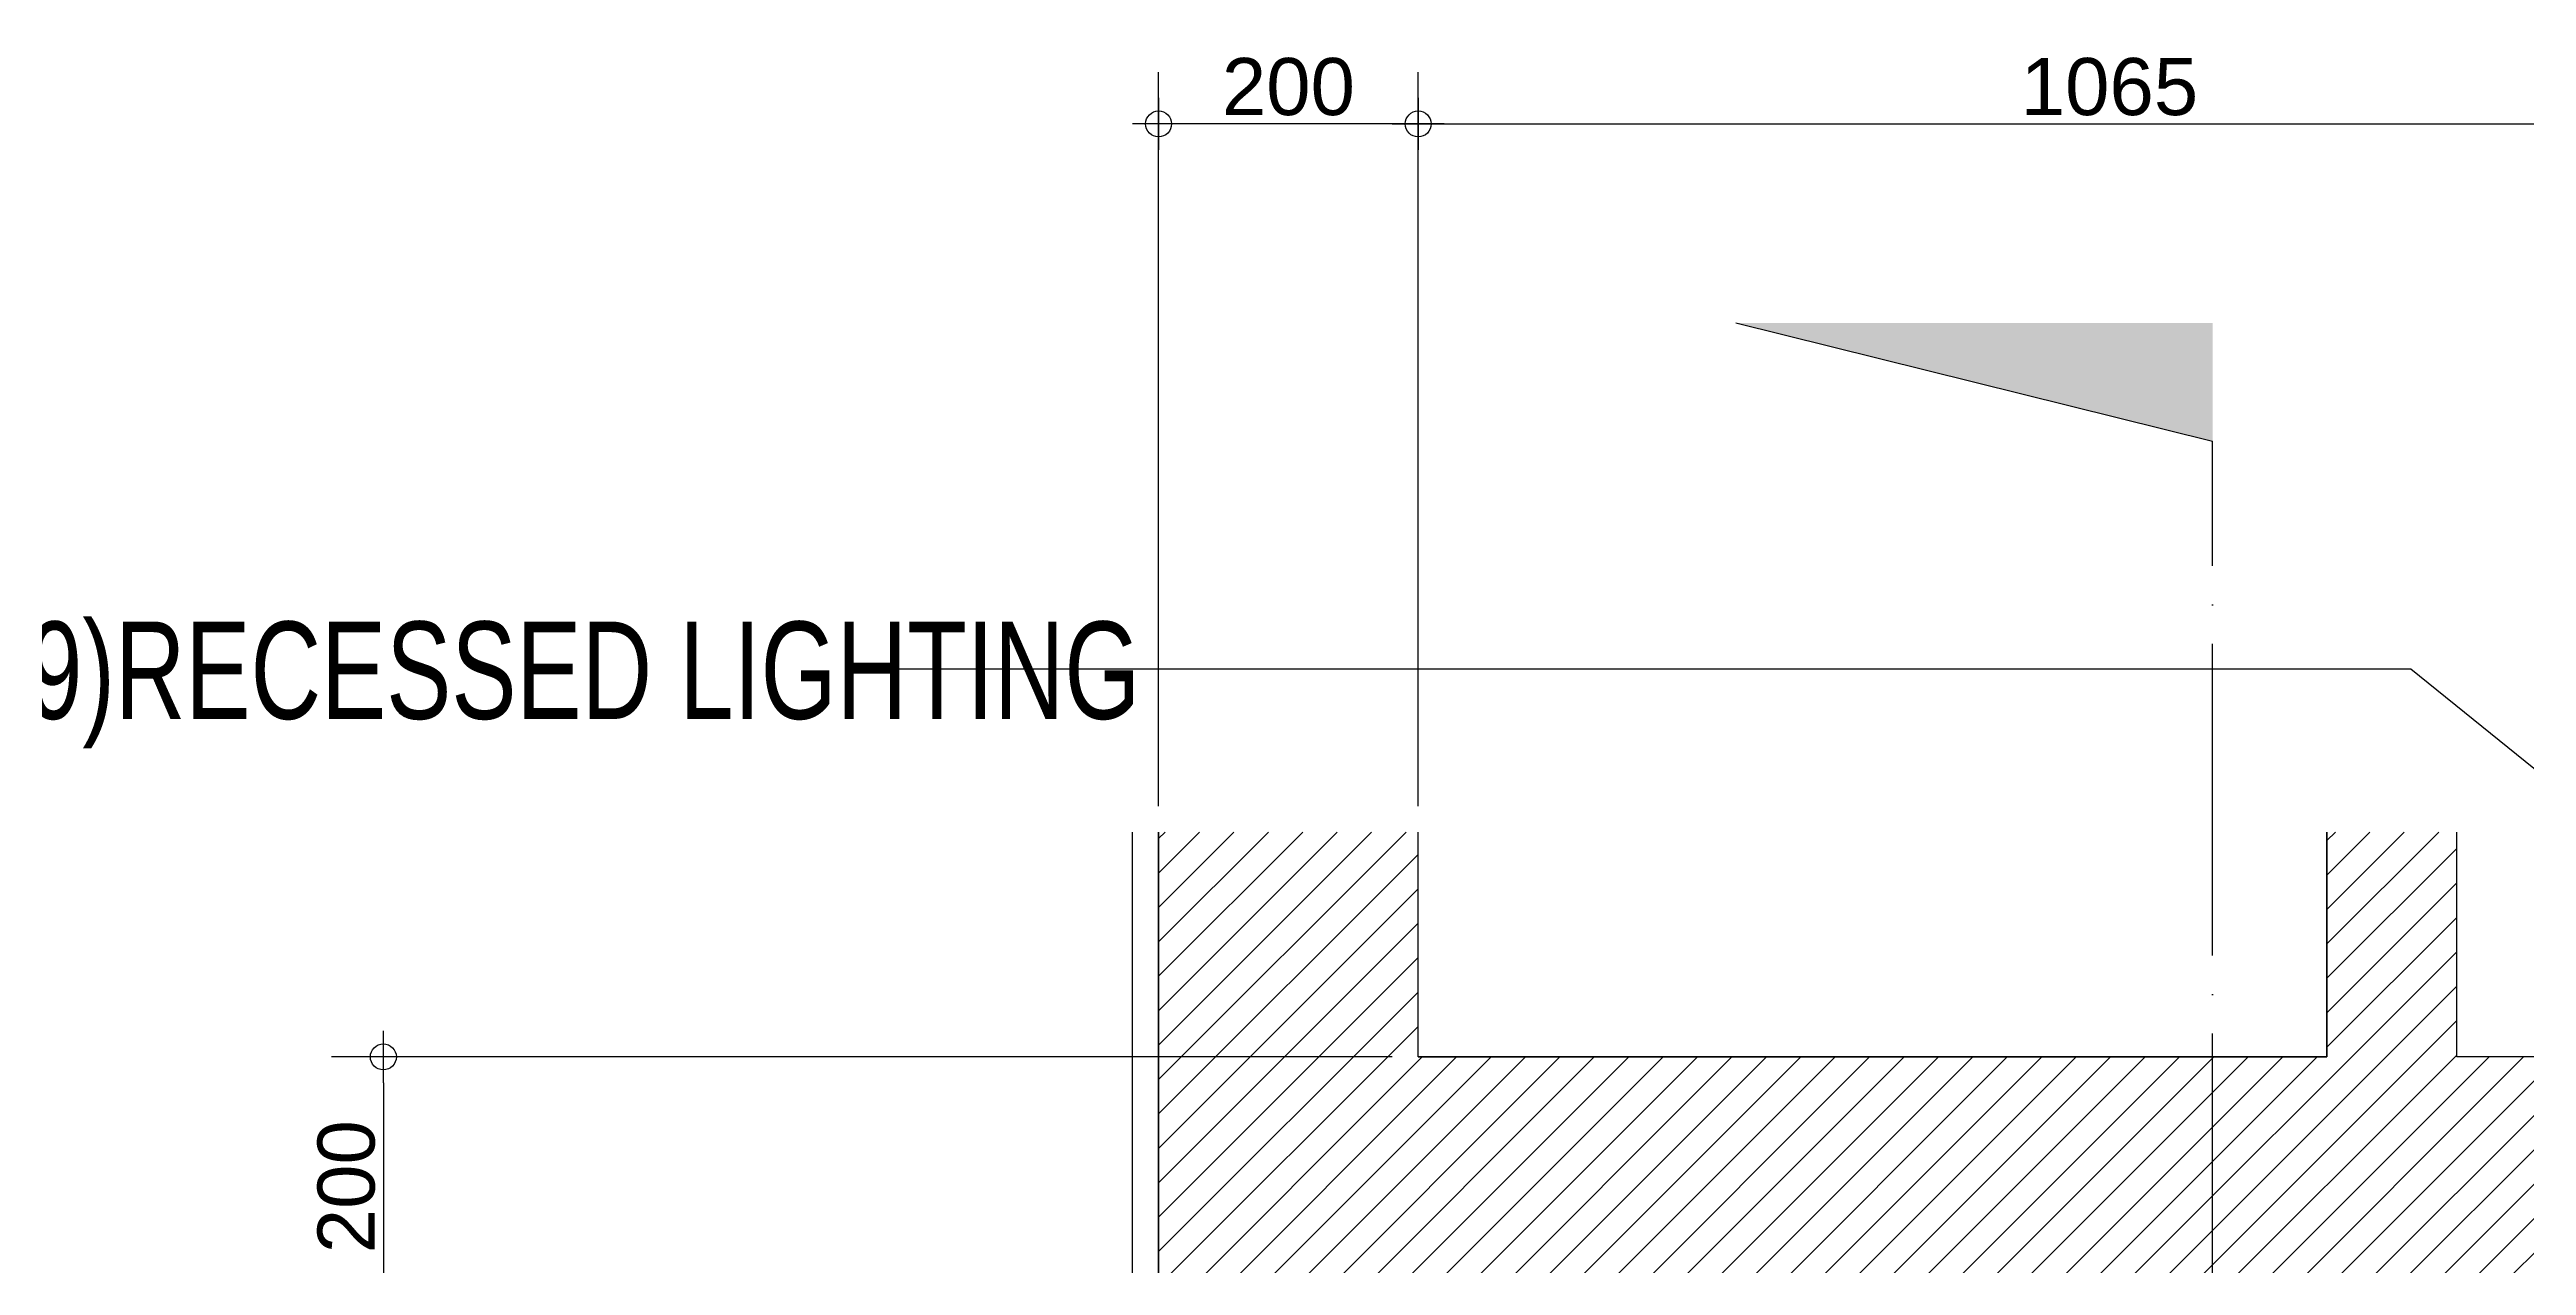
# Model space of a CAD drawing. Header units: inches. Extents: x 258415 to 640093, y 441672 to 945769.
# Drawn here: x 317167 to 319075, y 471753 to 472690 of the extents above; entities that cross this region are included whole.
import ezdxf

# ---------------------------------------------------------------- set-up
doc = ezdxf.new("R2010")
doc.units = ezdxf.units.IN
doc.header["$MEASUREMENT"] = 0
doc.linetypes.add('ACAD_ISO04W100', pattern=[30, 24, -3, 0, -3])
for name, color, linetype in [('A-DIMESNION-1', 7, 'Continuous'), ('CQ Plaster', 1, 'Continuous'), ('CQ text label', 3, 'Continuous'), ('CQ Wall plan', 3, 'Continuous'), ('CQ_callout', 34, 'Continuous'), ('Layer1', 1, 'Continuous'), ('xref grd floor$2$CQ Wall hatch_CHB', 8, 'Continuous')]:
    doc.layers.add(name, color=color, linetype=linetype)
doc.layers.add('CQ plan and elev dimension', color=252, linetype='Continuous', lineweight=35)
doc.styles.add('DIM 50', font='romans.shx', dxfattribs={"width": 0.75, "height": 100})
doc.styles.get("Standard").update_dxf_attribs({"font": 'arial.ttf'})
doc.dimstyles.new('CQ Anno', dxfattribs={"dimscale": 40, "dimtxt": 2.2, "dimasz": 0.75, "dimexe": 1, "dimexo": 0.5, "dimgap": 0.5, "dimtad": 1, "dimrnd": 1, "dimdsep": 46, "dimtxsty": 'Standard', "dimblk": 'x-04-bw-gf-dim-50$0$DIM12', "dimcen": 0.0025, "dimdle": 0.5, "dimclrd": 8, "dimclre": 8, "dimclrt": 2, "dimazin": 2, "dimtfac": 1, "dimtix": 1, "dimtmove": 1, "dimatfit": 0, "dimfxl": 50, "dimtolj": 1, "dimtzin": 0, "dimlwd": -1, "dimarcsym": 1})
doc.dimstyles.get("Standard").update_dxf_attribs({"dimtxt": 0.18, "dimasz": 0.18, "dimexe": 0.18, "dimexo": 0.0625, "dimgap": 0.09, "dimtad": 0, "dimtih": 1, "dimtoh": 1, "dimdec": 4, "dimzin": 0, "dimdsep": 46, "dimtxsty": 'Standard', "dimcen": 0.09, "dimadec": 0, "dimazin": 0, "dimtfac": 1, "dimtdec": 4, "dimtofl": 0, "dimtmove": 0, "dimatfit": 3, "dimfxl": 1, "dimtolj": 1, "dimtzin": 0, "dimarcsym": 0})

# ---------------------------------------------------------------- blocks, each defined once
blk = doc.blocks.new('ff-12 wall plan')
at = {"layer": 'xref grd floor$2$CQ Wall hatch_CHB'}
h = blk.add_hatch(dxfattribs=at)
h.set_pattern_fill('ANSI31,_O', color=8, scale=150)
h.set_pattern_definition([(45, (0, 0), (-13.25825215, 13.25825215), [])])
h.paths.add_polyline_path([(312955.4, 471814.1), (312955.4, 471914.1), (312585.4, 471914.1), (312585.4, 471259.1), (312535.4, 471259.1), (312535.4, 471914.1), (311605.4, 471914.1), (311605.4, 471964.1), (312955.4, 471964.1), (312955.4, 472087.3), (311505.4, 472087.3), (311505.4, 471914.1), (311355.4, 471914.1), (311355.4, 472087.3), (311255.4, 472087.3), (311255.4, 471914.1), (309755.4, 471914.1), (309755.4, 472087.3), (309655.4, 472087.3), (309655.4, 471914.1), (308955.4, 471914.1), (308955.4, 472087.3), (308755.4, 472087.3), (308755.4, 470864.1), (308955.4, 470864.1), (308955.4, 471714.1), (312435.4, 471714.1), (312435.4, 471109.1), (312635.5, 471109.1), (312635.5, 471159.1), (312785.4, 471159.1), (312785.4, 471814.1)])
at = {"layer": 'CQ Plaster', "elevation": 0}
blk.add_lwpolyline([(308755.4, 470864.1), (308735.4, 470864.1), (308735.4, 472087.3)], dxfattribs=at)
at = {"layer": 'CQ Wall plan'}
for p, q in [((308755.4, 470864.1, 0), (308755.4, 472087.3, 0)), ((309755.4, 471914.1, 0), (309755.4, 472087.3, 0)), ((311255.4, 471914.1, 0), (309755.4, 471914.1, 0))]:
    blk.add_line(p, q, dxfattribs=at)
at = {"layer": 'CQ Wall plan', "elevation": 0}
for points in [[(308755.4, 472087.3), (308755.4, 470864.1), (308955.4, 470864.1), (308955.4, 471714.1), (310020.4, 471714.1)], [(309655.4, 471914.1), (308955.4, 471914.1), (308955.4, 472087.3)], [(308955.4, 471914.1), (309655.4, 471914.1), (309655.4, 472087.3)], [(309655.4, 472087.3), (309655.4, 471914.1), (308955.4, 471914.1), (308955.4, 472087.3)], [(311255.4, 472087.3), (311255.4, 471914.1), (309755.4, 471914.1), (309755.4, 472087.3)]]:
    blk.add_lwpolyline(points, dxfattribs=at)
blk = doc.blocks.new('ff-12 section line')
at = {"layer": 'Layer1'}
blk.add_hatch(color=256, dxfattribs=at).paths.add_polyline_path([(299386.7, 470703.1), (299753.9, 470612), (299753.9, 470703.1)])
blk.add_line((299386.7, 470703.1, 0), (299753.9, 470612, 0), dxfattribs=at)
at = {"layer": 'Layer1', "linetype": 'ACAD_ISO04W100', "ltscale": 10, "elevation": 0}
blk.add_lwpolyline([(300724.2, 469015.4), (299753.9, 469015.4), (299753.9, 470612)], dxfattribs=at)
blk = doc.blocks.new('x-04-bw-gf-dim-50$0$DIM12')
blk.add_line((0, -1), (0, 1))
at = {"color": 8}
blk.add_line((-1, 0), (1, 0), dxfattribs=at)
blk.add_circle((0, 0), 0.5)
blk = doc.blocks.new('*D306')
at = {"layer": 'A-DIMESNION-1', "color": 8, "lineweight": -2, "ltscale": 0.05, "transparency": 16777216}
for p, q in [((318201.4, 471914.1), (317384.2, 471914.1)), ((318301.4, 471714.1), (317384.2, 471714.1))]:
    blk.add_line(p, q, dxfattribs=at)
at = {"layer": 'A-DIMESNION-1', "color": 8, "ltscale": 0.05, "transparency": 16777216}
blk.add_line((317424.2, 471894.1), (317424.2, 471734.1), dxfattribs=at)
at = {"layer": 'Defpoints', "color": 0, "linetype": 'Continuous', "ltscale": 0.05, "transparency": 16777216}
for p in [(318221.4, 471914.1), (317424.2, 471714.1), (318321.4, 471714.1, 0)]:
    blk.add_point(p, dxfattribs=at)
at = {"layer": 'A-DIMESNION-1', "color": 8, "linetype": 'Continuous', "ltscale": 0.05, "transparency": 16777216, "xscale": 20, "yscale": 20, "zscale": 20}
for p, rotation in [((317424.2, 471914.1), 90), ((317424.2, 471714.1), 270)]:
    blk.add_blockref('x-04-bw-gf-dim-50$0$DIM12', p, dxfattribs=dict(at, rotation=rotation))
at = {"layer": 'A-DIMESNION-1', "color": 2, "linetype": 'Continuous', "ltscale": 0.05, "transparency": 16777216, "insert": (317395.8, 471814.1), "char_height": 44, "attachment_point": 5, "rotation": 90}
blk.add_mtext('\\A1;200', dxfattribs=at)
blk = doc.blocks.new('*D273')
at = {"layer": 'A-DIMESNION-1', "color": 8, "lineweight": -2, "ltscale": 0.05, "transparency": 16777216}
for p, q in [((318021.4, 472107.3), (318021.4, 472673)), ((318221.4, 472107.3), (318221.4, 472673))]:
    blk.add_line(p, q, dxfattribs=at)
at = {"layer": 'A-DIMESNION-1', "color": 8, "ltscale": 0.05, "transparency": 16777216}
blk.add_line((318201.4, 472633), (318041.4, 472633), dxfattribs=at)
at = {"layer": 'Defpoints', "color": 0, "linetype": 'Continuous', "ltscale": 0.05, "transparency": 16777216}
for p in [(318021.4, 472633), (318021.4, 472087.3, 0), (318221.4, 472087.3, 0)]:
    blk.add_point(p, dxfattribs=at)
at = {"layer": 'A-DIMESNION-1', "color": 8, "linetype": 'Continuous', "ltscale": 0.05, "transparency": 16777216, "xscale": 20, "yscale": 20, "zscale": 20, "rotation": 180}
blk.add_blockref('x-04-bw-gf-dim-50$0$DIM12', (318021.4, 472633), dxfattribs=at)
at = {"layer": 'A-DIMESNION-1', "color": 8, "linetype": 'Continuous', "ltscale": 0.05, "transparency": 16777216, "xscale": 20, "yscale": 20, "zscale": 20}
blk.add_blockref('x-04-bw-gf-dim-50$0$DIM12', (318221.4, 472633), dxfattribs=at)
at = {"layer": 'A-DIMESNION-1', "color": 2, "linetype": 'Continuous', "ltscale": 0.05, "transparency": 16777216, "insert": (318121.4, 472661.5), "char_height": 44, "attachment_point": 5}
blk.add_mtext('\\A1;200', dxfattribs=at)
blk = doc.blocks.new('*D274')
at = {"layer": 'A-DIMESNION-1', "color": 8, "lineweight": -2, "ltscale": 0.05, "transparency": 16777216}
for p, q in [((318221.4, 472107.3), (318221.4, 472673)), ((319286.4, 471734.1), (319286.4, 472673))]:
    blk.add_line(p, q, dxfattribs=at)
at = {"layer": 'A-DIMESNION-1', "color": 8, "ltscale": 0.05, "transparency": 16777216}
blk.add_line((318241.4, 472633), (319266.4, 472633), dxfattribs=at)
at = {"layer": 'Defpoints', "color": 0, "linetype": 'Continuous', "ltscale": 0.05, "transparency": 16777216}
for p in [(319286.4, 472633), (318221.4, 472087.3, 0), (319286.4, 471714.1, 0)]:
    blk.add_point(p, dxfattribs=at)
at = {"layer": 'A-DIMESNION-1', "color": 8, "linetype": 'Continuous', "ltscale": 0.05, "transparency": 16777216, "xscale": 20, "yscale": 20, "zscale": 20, "rotation": 180}
blk.add_blockref('x-04-bw-gf-dim-50$0$DIM12', (318221.4, 472633), dxfattribs=at)
at = {"layer": 'A-DIMESNION-1', "color": 8, "linetype": 'Continuous', "ltscale": 0.05, "transparency": 16777216, "xscale": 20, "yscale": 20, "zscale": 20}
blk.add_blockref('x-04-bw-gf-dim-50$0$DIM12', (319286.4, 472633), dxfattribs=at)
at = {"layer": 'A-DIMESNION-1', "color": 2, "linetype": 'Continuous', "ltscale": 0.05, "transparency": 16777216, "insert": (318753.9, 472661.5), "char_height": 44, "attachment_point": 5}
blk.add_mtext('\\A1;1065', dxfattribs=at)

msp = doc.modelspace()

# ---------------------------------------------------------------- block references
at = {"layer": 'CQ plan and elev dimension'}
msp.add_blockref('ff-12 section line', (19079.437, 1776.576, 0), dxfattribs=at)
at = {"layer": 'CQ Wall plan'}
msp.add_blockref('ff-12 wall plan', (9266.018, 0), dxfattribs=at)

# ---------------------------------------------------------------- texts
at = {"layer": 'CQ text label', "color": 3, "ltscale": 500, "insert": (316761.761, 472249.543, -0.001), "char_height": 75, "width": 1867.39225, "attachment_point": 1, "style": 'DIM 50'}
msp.add_mtext('{\\fCityBlueprint|b0|i0|c2|p2;(SMDS 2609)RECESSED LIGHTING}', dxfattribs=at)

# ---------------------------------------------------------------- dimensions: what is measured, and where the dimension line sits
at = {"layer": 'A-DIMESNION-1', "color": 64, "linetype": 'Continuous', "ltscale": 0.05}
dim = msp.add_linear_dim(base=(318021.383, 472633), p1=(318221.383, 472087.27, 0), p2=(318021.383, 472087.27, 0), dimstyle='CQ Anno', override={"dimscale": 0, "dimasz": 1, "dimexe": 2, "dimexo": 1, "dimgap": 0.3, "dimcen": 0.005}, dxfattribs=at)
dim.commit()
dim.dimension.update_dxf_attribs({"geometry": '*D273', "text_midpoint": (318121.383, 472661.465)})
for base, p1, p2, angle, picture, middle in [((319286.383, 472633), (318221.383, 472087.27, 0), (319286.383, 471714.094, 0), 180, '*D274', (318753.883, 472661.465)), ((317424.228, 471714.094, 0), (318221.383, 471914.094, 0), (318321.382, 471714.094, 0), 90, '*D306', (317395.763, 471814.094, 0))]:
    dim = msp.add_linear_dim(base=base, p1=p1, p2=p2, angle=angle, dimstyle='CQ Anno', override={"dimscale": 0, "dimasz": 1, "dimexe": 2, "dimexo": 1, "dimgap": 0.3, "dimcen": 0.005}, dxfattribs=at)
    dim.commit()
    dim.dimension.update_dxf_attribs({"geometry": picture, "text_midpoint": middle})

# ---------------------------------------------------------------- leaders
at = {"layer": 'CQ_callout'}
msp.add_leader([(320062.417, 471343.242, -0.001), (318985.974, 472212.887, -0.001), (317803.825, 472212.887, -0.001)], dimstyle='Standard', override={"dimasz": 10, "dimldrblk": 'Dot', "dimfxl": 0.1, "dimarcsym": 2}, dxfattribs=at)

doc.saveas('drawing.dxf')
